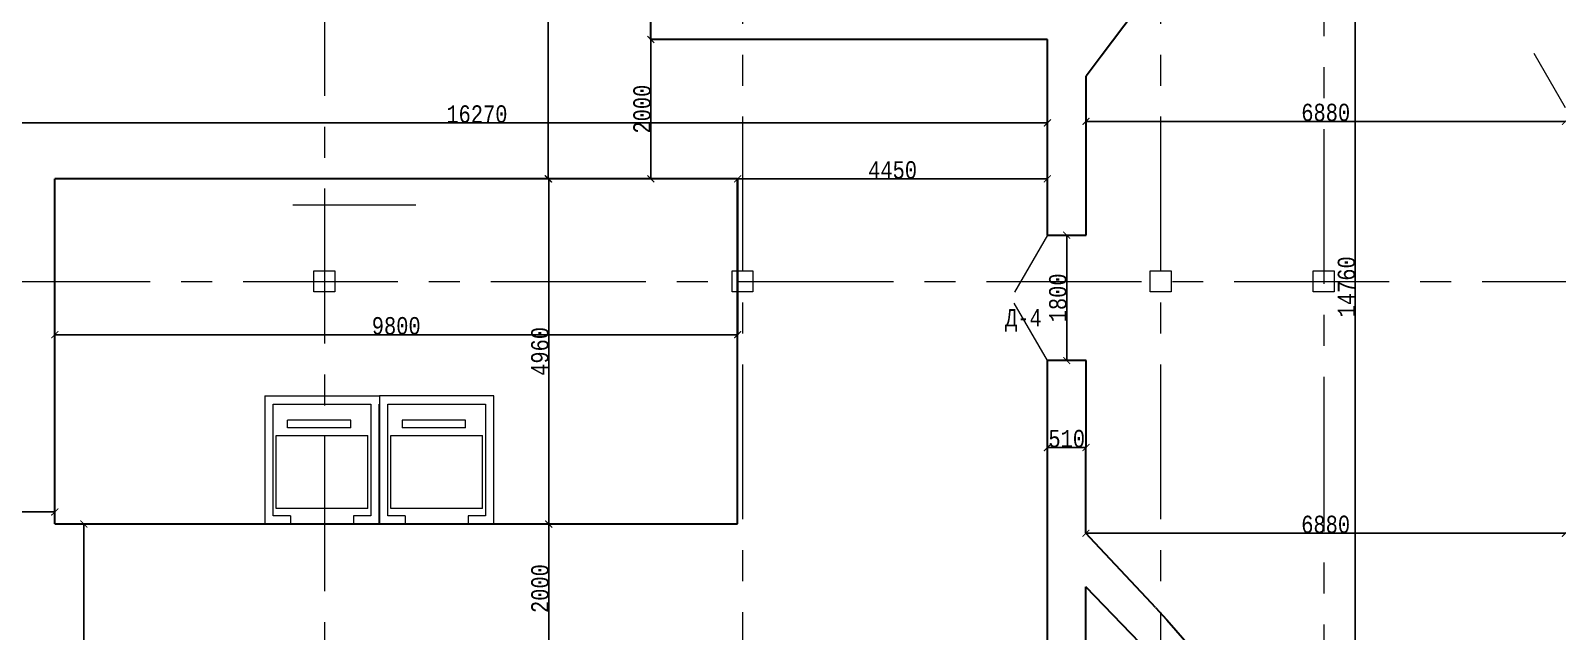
# Model space of a CAD drawing. Header units: millimetres. Extents: x -689206 to 4969298, y -1019800 to 703299.
# Drawn here: x 68225 to 90138, y -223200 to -214572 of the extents above; entities that cross this region are included whole.
import ezdxf

# ---------------------------------------------------------------- set-up
doc = ezdxf.new("R2010")
doc.units = ezdxf.units.MM
doc.linetypes.add('осеваяX2', pattern=[101.6, 63.5, -12.7, 12.7, -12.7])
for name, color, linetype, lineweight in [('несущие', 7, 'Continuous', 30), ('РАЗМЕРЫ', 7, 'Continuous', 9), ('стены', 7, 'Continuous', 20)]:
    doc.layers.add(name, color=color, linetype=linetype, lineweight=lineweight)
doc.styles.add('Аннотативный', font='isocteur.ttf', dxfattribs={"width": 0.7, "height": 250})
doc.dimstyles.new('Аннотативный', dxfattribs={"dimscale": 0, "dimtxt": 250, "dimasz": 100, "dimexe": 1.25, "dimexo": 0.625, "dimtad": 1, "dimdec": 0, "dimtxsty": 'Аннотативный', "dimblk": 'ARCHTICK', "dimcen": 2.5, "dimadec": 0, "dimazin": 0, "dimtfac": 1, "dimtdec": 0, "dimtmove": 0, "dimatfit": 3, "dimfxl": 1, "dimarcsym": 0})

# ---------------------------------------------------------------- blocks, each defined once
blk = doc.blocks.new('_ArchTick')
at = {"color": 0, "linetype": 'ByBlock', "const_width": 0.15}
blk.add_lwpolyline([(-0.5, -0.5), (0.5, 0.5)], dxfattribs=at)
blk = doc.blocks.new('*D2235')
at = {"layer": 'Defpoints', "color": 0, "lineweight": 15, "transparency": 16777216}
for p in [(83372, -215876), (90252, -215876), (90252, -215876)]:
    blk.add_point(p, dxfattribs=at)
at = {"layer": 'стены', "color": 0, "lineweight": -2, "transparency": 16777216}
for p, q in [((83372, -215875), (83372, -215875)), ((83372, -215876), (90252, -215876)), ((90252, -215875), (90252, -215875))]:
    blk.add_line(p, q, dxfattribs=at)
at = {"layer": 'стены', "color": 0, "lineweight": -2, "transparency": 16777216, "xscale": 100, "yscale": 100, "zscale": 100, "rotation": 180}
blk.add_blockref('_ArchTick', (83372, -215876), dxfattribs=at)
at = {"layer": 'стены', "color": 0, "lineweight": -2, "transparency": 16777216, "xscale": 100, "yscale": 100, "zscale": 100}
blk.add_blockref('_ArchTick', (90252, -215876), dxfattribs=at)
at = {"layer": 'стены', "color": 0, "lineweight": 5, "transparency": 16777216, "insert": (86812, -215750), "char_height": 250, "attachment_point": 5, "style": 'Аннотативный'}
blk.add_mtext('6880', dxfattribs=at)
blk = doc.blocks.new('*D2321')
at = {"layer": 'Defpoints', "color": 0, "linetype": 'ByBlock', "lineweight": 15, "transparency": 16777216}
for p in [(87236, -210874), (87236, -225629), (87236, -225629)]:
    blk.add_point(p, dxfattribs=at)
at = {"layer": 'РАЗМЕРЫ', "color": 0, "linetype": 'ByBlock', "lineweight": -2, "transparency": 16777216}
for p, q in [((87236, -210874), (87236, -225629)), ((87237, -210874), (87237, -210874)), ((87237, -225629), (87237, -225629))]:
    blk.add_line(p, q, dxfattribs=at)
at = {"layer": 'РАЗМЕРЫ', "color": 0, "linetype": 'ByBlock', "lineweight": -2, "transparency": 16777216, "xscale": 100, "yscale": 100, "zscale": 100}
for p, rotation in [((87236, -210874), 90), ((87236, -225629), 270)]:
    blk.add_blockref('_ArchTick', p, dxfattribs=dict(at, rotation=rotation))
at = {"layer": 'РАЗМЕРЫ', "color": 0, "linetype": 'ByBlock', "lineweight": 5, "transparency": 16777216, "insert": (87111, -218252), "char_height": 250, "attachment_point": 5, "rotation": 90, "style": 'Аннотативный'}
blk.add_mtext('14760', dxfattribs=at)
blk = doc.blocks.new('*D2391')
at = {"layer": 'Defpoints', "color": 0, "linetype": 'ByBlock', "lineweight": 15, "transparency": 16777216}
for p in [(83095, -217510), (83095, -217510), (83095, -219311)]:
    blk.add_point(p, dxfattribs=at)
at = {"layer": 'РАЗМЕРЫ', "color": 0, "linetype": 'ByBlock', "lineweight": -2, "transparency": 16777216}
for p, q in [((83095, -219311), (83095, -217510)), ((83096, -217510), (83096, -217510)), ((83096, -219311), (83096, -219311))]:
    blk.add_line(p, q, dxfattribs=at)
at = {"layer": 'РАЗМЕРЫ', "color": 0, "linetype": 'ByBlock', "lineweight": -2, "transparency": 16777216, "xscale": 100, "yscale": 100, "zscale": 100}
for p, rotation in [((83095, -217510), 90), ((83095, -219311), 270)]:
    blk.add_blockref('_ArchTick', p, dxfattribs=dict(at, rotation=rotation))
at = {"layer": 'РАЗМЕРЫ', "color": 0, "linetype": 'ByBlock', "lineweight": 5, "transparency": 16777216, "insert": (82969, -218410), "char_height": 250, "attachment_point": 5, "rotation": 90, "style": 'Аннотативный'}
blk.add_mtext('1800', dxfattribs=at)
blk = doc.blocks.new('*D2385')
at = {"layer": 'Defpoints', "color": 0, "linetype": 'ByBlock', "lineweight": 15, "transparency": 16777216}
for p in [(83370, -221789), (90252, -221789), (90252, -221789)]:
    blk.add_point(p, dxfattribs=at)
at = {"layer": 'РАЗМЕРЫ', "color": 0, "linetype": 'ByBlock', "lineweight": -2, "transparency": 16777216}
for p, q in [((83370, -221789), (83370, -221788)), ((83370, -221789), (90252, -221789)), ((90252, -221789), (90252, -221788))]:
    blk.add_line(p, q, dxfattribs=at)
at = {"layer": 'РАЗМЕРЫ', "color": 0, "linetype": 'ByBlock', "lineweight": -2, "transparency": 16777216, "xscale": 100, "yscale": 100, "zscale": 100, "rotation": 180}
blk.add_blockref('_ArchTick', (83370, -221789), dxfattribs=at)
at = {"layer": 'РАЗМЕРЫ', "color": 0, "linetype": 'ByBlock', "lineweight": -2, "transparency": 16777216, "xscale": 100, "yscale": 100, "zscale": 100}
blk.add_blockref('_ArchTick', (90252, -221789), dxfattribs=at)
at = {"layer": 'РАЗМЕРЫ', "color": 0, "linetype": 'ByBlock', "lineweight": 5, "transparency": 16777216, "insert": (86811, -221664), "char_height": 250, "attachment_point": 5, "style": 'Аннотативный'}
blk.add_mtext('6880', dxfattribs=at)
blk = doc.blocks.new('*D2376')
at = {"layer": 'Defpoints', "color": 0, "linetype": 'ByBlock', "lineweight": 15, "transparency": 16777216}
for p in [(68573, -216701), (78373, -216701), (68573, -218939)]:
    blk.add_point(p, dxfattribs=at)
at = {"layer": 'РАЗМЕРЫ', "color": 0, "linetype": 'ByBlock', "lineweight": -2, "transparency": 16777216}
for p, q in [((68573, -216701), (68573, -218940)), ((78373, -216701), (78373, -218940)), ((78373, -218939), (68573, -218939))]:
    blk.add_line(p, q, dxfattribs=at)
at = {"layer": 'РАЗМЕРЫ', "color": 0, "linetype": 'ByBlock', "lineweight": -2, "transparency": 16777216, "xscale": 100, "yscale": 100, "zscale": 100, "rotation": 180}
blk.add_blockref('_ArchTick', (68573, -218939), dxfattribs=at)
at = {"layer": 'РАЗМЕРЫ', "color": 0, "linetype": 'ByBlock', "lineweight": -2, "transparency": 16777216, "xscale": 100, "yscale": 100, "zscale": 100}
blk.add_blockref('_ArchTick', (78373, -218939), dxfattribs=at)
at = {"layer": 'РАЗМЕРЫ', "color": 0, "linetype": 'ByBlock', "lineweight": 5, "transparency": 16777216, "insert": (73473, -218813), "char_height": 250, "attachment_point": 5, "style": 'Аннотативный'}
blk.add_mtext('9800', dxfattribs=at)
blk = doc.blocks.new('*D2334')
at = {"layer": 'Defpoints', "color": 0, "linetype": 'ByBlock', "lineweight": 15, "transparency": 16777216}
for p in [(75654, -209522), (75654, -216701), (75654, -216701)]:
    blk.add_point(p, dxfattribs=at)
at = {"layer": 'РАЗМЕРЫ', "color": 0, "linetype": 'ByBlock', "lineweight": -2, "transparency": 16777216}
for p, q in [((75654, -209522), (75655, -209522)), ((75654, -209522), (75654, -216701)), ((75654, -216701), (75655, -216701))]:
    blk.add_line(p, q, dxfattribs=at)
at = {"layer": 'РАЗМЕРЫ', "color": 0, "linetype": 'ByBlock', "lineweight": -2, "transparency": 16777216, "xscale": 100, "yscale": 100, "zscale": 100}
for p, rotation in [((75654, -209522), 90), ((75654, -216701), 270)]:
    blk.add_blockref('_ArchTick', p, dxfattribs=dict(at, rotation=rotation))
at = {"layer": 'РАЗМЕРЫ', "color": 0, "linetype": 'ByBlock', "lineweight": 5, "transparency": 16777216, "insert": (75528, -213111), "char_height": 250, "attachment_point": 5, "rotation": 90, "style": 'Аннотативный'}
blk.add_mtext('7690', dxfattribs=at)
blk = doc.blocks.new('*D2335')
at = {"layer": 'Defpoints', "color": 0, "linetype": 'ByBlock', "lineweight": 15, "transparency": 16777216}
for p in [(66573, -221484), (68573, -221484), (68573, -221484)]:
    blk.add_point(p, dxfattribs=at)
at = {"layer": 'РАЗМЕРЫ', "color": 0, "linetype": 'ByBlock', "lineweight": -2, "transparency": 16777216}
for p, q in [((66573, -221483), (66573, -221483)), ((66573, -221484), (68573, -221484)), ((68573, -221483), (68573, -221483))]:
    blk.add_line(p, q, dxfattribs=at)
at = {"layer": 'РАЗМЕРЫ', "color": 0, "linetype": 'ByBlock', "lineweight": -2, "transparency": 16777216, "xscale": 100, "yscale": 100, "zscale": 100, "rotation": 180}
blk.add_blockref('_ArchTick', (66573, -221484), dxfattribs=at)
at = {"layer": 'РАЗМЕРЫ', "color": 0, "linetype": 'ByBlock', "lineweight": -2, "transparency": 16777216, "xscale": 100, "yscale": 100, "zscale": 100}
blk.add_blockref('_ArchTick', (68573, -221484), dxfattribs=at)
at = {"layer": 'РАЗМЕРЫ', "color": 0, "linetype": 'ByBlock', "lineweight": 5, "transparency": 16777216, "insert": (67573, -221358), "char_height": 250, "attachment_point": 5, "style": 'Аннотативный'}
blk.add_mtext('2000', dxfattribs=at)
blk = doc.blocks.new('*D2336')
at = {"layer": 'Defpoints', "color": 0, "linetype": 'ByBlock', "lineweight": 15, "transparency": 16777216}
for p in [(77127, -214701), (77127, -216701), (77127, -216701)]:
    blk.add_point(p, dxfattribs=at)
at = {"layer": 'РАЗМЕРЫ', "color": 0, "linetype": 'ByBlock', "lineweight": -2, "transparency": 16777216}
for p, q in [((77127, -214701), (77127, -216701)), ((77128, -214701), (77129, -214701)), ((77128, -216701), (77129, -216701))]:
    blk.add_line(p, q, dxfattribs=at)
at = {"layer": 'РАЗМЕРЫ', "color": 0, "linetype": 'ByBlock', "lineweight": -2, "transparency": 16777216, "xscale": 100, "yscale": 100, "zscale": 100}
for p, rotation in [((77127, -214701), 90), ((77127, -216701), 270)]:
    blk.add_blockref('_ArchTick', p, dxfattribs=dict(at, rotation=rotation))
at = {"layer": 'РАЗМЕРЫ', "color": 0, "linetype": 'ByBlock', "lineweight": 5, "transparency": 16777216, "insert": (77002, -215701), "char_height": 250, "attachment_point": 5, "rotation": 90, "style": 'Аннотативный'}
blk.add_mtext('2000', dxfattribs=at)
blk = doc.blocks.new('*D2337')
at = {"layer": 'Defpoints', "color": 0, "linetype": 'ByBlock', "lineweight": 15, "transparency": 16777216}
for p in [(75653, -216701), (75656, -221658), (75661, -221658)]:
    blk.add_point(p, dxfattribs=at)
at = {"layer": 'РАЗМЕРЫ', "color": 0, "linetype": 'ByBlock', "lineweight": -2, "transparency": 16777216}
for p, q in [((75653, -216701), (75663, -216701)), ((75661, -216701), (75661, -221658)), ((75656, -221658), (75663, -221658))]:
    blk.add_line(p, q, dxfattribs=at)
at = {"layer": 'РАЗМЕРЫ', "color": 0, "linetype": 'ByBlock', "lineweight": -2, "transparency": 16777216, "xscale": 100, "yscale": 100, "zscale": 100}
for p, rotation in [((75661, -216701), 90), ((75661, -221658), 270)]:
    blk.add_blockref('_ArchTick', p, dxfattribs=dict(at, rotation=rotation))
at = {"layer": 'РАЗМЕРЫ', "color": 0, "linetype": 'ByBlock', "lineweight": 5, "transparency": 16777216, "insert": (75536, -219179), "char_height": 250, "attachment_point": 5, "rotation": 90, "style": 'Аннотативный'}
blk.add_mtext('4960', dxfattribs=at)
blk = doc.blocks.new('*D2338')
at = {"layer": 'Defpoints', "color": 0, "linetype": 'ByBlock', "lineweight": 15, "transparency": 16777216}
for p in [(75656, -221658), (75663, -223510), (76274, -223510)]:
    blk.add_point(p, dxfattribs=at)
at = {"layer": 'РАЗМЕРЫ', "color": 0, "linetype": 'ByBlock', "lineweight": -2, "transparency": 16777216}
for p, q in [((75656, -221658), (75664, -221658)), ((75663, -221658), (75663, -223510)), ((76273, -223510), (75661, -223510))]:
    blk.add_line(p, q, dxfattribs=at)
at = {"layer": 'РАЗМЕРЫ', "color": 0, "linetype": 'ByBlock', "lineweight": -2, "transparency": 16777216, "xscale": 100, "yscale": 100, "zscale": 100}
for p, rotation in [((75663, -221658), 90), ((75663, -223510), 270)]:
    blk.add_blockref('_ArchTick', p, dxfattribs=dict(at, rotation=rotation))
at = {"layer": 'РАЗМЕРЫ', "color": 0, "linetype": 'ByBlock', "lineweight": 5, "transparency": 16777216, "insert": (75537, -222584), "char_height": 250, "attachment_point": 5, "rotation": 90, "style": 'Аннотативный'}
blk.add_mtext('2000', dxfattribs=at)
blk = doc.blocks.new('*D2444')
at = {"layer": 'Defpoints', "color": 0, "linetype": 'ByBlock', "lineweight": 15, "ltscale": 35, "transparency": 16777216}
for p in [(82818, -220349), (83372, -220349), (82818, -220559)]:
    blk.add_point(p, dxfattribs=at)
at = {"layer": 'РАЗМЕРЫ', "color": 0, "linetype": 'ByBlock', "lineweight": -2, "ltscale": 35, "transparency": 16777216}
for p, q in [((82818, -220349), (82818, -220560)), ((83372, -220349), (83372, -220560)), ((83372, -220559), (82818, -220559))]:
    blk.add_line(p, q, dxfattribs=at)
at = {"layer": 'РАЗМЕРЫ', "color": 0, "linetype": 'ByBlock', "lineweight": -2, "ltscale": 35, "transparency": 16777216, "xscale": 100, "yscale": 100, "zscale": 100, "rotation": 180}
blk.add_blockref('_ArchTick', (82818, -220559), dxfattribs=at)
at = {"layer": 'РАЗМЕРЫ', "color": 0, "linetype": 'ByBlock', "lineweight": -2, "ltscale": 35, "transparency": 16777216, "xscale": 100, "yscale": 100, "zscale": 100}
blk.add_blockref('_ArchTick', (83372, -220559), dxfattribs=at)
at = {"layer": 'РАЗМЕРЫ', "color": 0, "linetype": 'ByBlock', "lineweight": 5, "ltscale": 35, "transparency": 16777216, "insert": (83095, -220433), "char_height": 250, "attachment_point": 5, "style": 'Аннотативный'}
blk.add_mtext('510', dxfattribs=at)
blk = doc.blocks.new('*D2449')
at = {"layer": 'Defpoints', "color": 0, "linetype": 'ByBlock', "lineweight": 15, "ltscale": 35, "transparency": 16777216}
for p in [(66443, -214701), (82818, -214701), (66443, -215899)]:
    blk.add_point(p, dxfattribs=at)
at = {"layer": 'РАЗМЕРЫ', "color": 0, "linetype": 'ByBlock', "lineweight": -2, "ltscale": 35, "transparency": 16777216}
for p, q in [((66443, -214701), (66443, -215900)), ((82818, -214701), (82818, -215900)), ((82818, -215899), (66443, -215899))]:
    blk.add_line(p, q, dxfattribs=at)
at = {"layer": 'РАЗМЕРЫ', "color": 0, "linetype": 'ByBlock', "lineweight": -2, "ltscale": 35, "transparency": 16777216, "xscale": 100, "yscale": 100, "zscale": 100, "rotation": 180}
blk.add_blockref('_ArchTick', (66443, -215899), dxfattribs=at)
at = {"layer": 'РАЗМЕРЫ', "color": 0, "linetype": 'ByBlock', "lineweight": -2, "ltscale": 35, "transparency": 16777216, "xscale": 100, "yscale": 100, "zscale": 100}
blk.add_blockref('_ArchTick', (82818, -215899), dxfattribs=at)
at = {"layer": 'РАЗМЕРЫ', "color": 0, "linetype": 'ByBlock', "lineweight": 5, "ltscale": 35, "transparency": 16777216, "insert": (74631, -215773), "char_height": 250, "attachment_point": 5, "style": 'Аннотативный'}
blk.add_mtext('16270', dxfattribs=at)
blk = doc.blocks.new('*D2450')
at = {"layer": 'Defpoints', "color": 0, "linetype": 'ByBlock', "lineweight": 15, "ltscale": 35, "transparency": 16777216}
for p in [(78373, -216701), (82818, -216701), (82818, -216701)]:
    blk.add_point(p, dxfattribs=at)
at = {"layer": 'РАЗМЕРЫ', "color": 0, "linetype": 'ByBlock', "lineweight": -2, "ltscale": 35, "transparency": 16777216}
for p, q in [((78373, -216700), (78373, -216699)), ((78373, -216701), (82818, -216701)), ((82818, -216700), (82818, -216699))]:
    blk.add_line(p, q, dxfattribs=at)
at = {"layer": 'РАЗМЕРЫ', "color": 0, "linetype": 'ByBlock', "lineweight": -2, "ltscale": 35, "transparency": 16777216, "xscale": 100, "yscale": 100, "zscale": 100, "rotation": 180}
blk.add_blockref('_ArchTick', (78373, -216701), dxfattribs=at)
at = {"layer": 'РАЗМЕРЫ', "color": 0, "linetype": 'ByBlock', "lineweight": -2, "ltscale": 35, "transparency": 16777216, "xscale": 100, "yscale": 100, "zscale": 100}
blk.add_blockref('_ArchTick', (82818, -216701), dxfattribs=at)
at = {"layer": 'РАЗМЕРЫ', "color": 0, "linetype": 'ByBlock', "lineweight": 5, "ltscale": 35, "transparency": 16777216, "insert": (80596, -216575), "char_height": 250, "attachment_point": 5, "style": 'Аннотативный'}
blk.add_mtext('4450', dxfattribs=at)
blk = doc.blocks.new('*D2451')
at = {"layer": 'Defpoints', "color": 0, "linetype": 'ByBlock', "lineweight": 15, "ltscale": 35, "transparency": 16777216}
for p in [(68573, -221656), (68573, -226906), (68990, -226906)]:
    blk.add_point(p, dxfattribs=at)
at = {"layer": 'РАЗМЕРЫ', "color": 0, "linetype": 'ByBlock', "lineweight": -2, "ltscale": 35, "transparency": 16777216}
for p, q in [((68573, -221656), (68991, -221656)), ((68990, -221656), (68990, -226906)), ((68573, -226906), (68991, -226906))]:
    blk.add_line(p, q, dxfattribs=at)
at = {"layer": 'РАЗМЕРЫ', "color": 0, "linetype": 'ByBlock', "lineweight": -2, "ltscale": 35, "transparency": 16777216, "xscale": 100, "yscale": 100, "zscale": 100}
for p, rotation in [((68990, -221656), 90), ((68990, -226906), 270)]:
    blk.add_blockref('_ArchTick', p, dxfattribs=dict(at, rotation=rotation))
at = {"layer": 'РАЗМЕРЫ', "color": 0, "linetype": 'ByBlock', "lineweight": 5, "ltscale": 35, "transparency": 16777216, "insert": (68864, -224281), "char_height": 250, "attachment_point": 5, "rotation": 90, "style": 'Аннотативный'}
blk.add_mtext('5250', dxfattribs=at)

msp = doc.modelspace()

# ---------------------------------------------------------------- linework, layer by layer
at = {"layer": 'несущие', "color": 18, "linetype": 'ByBlock', "lineweight": 30, "true_color": 0x000000}
msp.add_line((84367.6, -222855.1), (84311.2, -222794.8), dxfattribs=at)
at = {"layer": 'РАЗМЕРЫ', "linetype": 'ByBlock', "lineweight": 30}
for p, q in [((84404.7, -213857), (83588.2, -214941)), ((77127.3, -214700.5), (77127.3, -214320.5)), ((82816.8, -214700.5), (77127.3, -214700.5)), ((82816.8, -214700.5), (82818.3, -214700.5)), ((83588.2, -214941), (83371.8, -215228.3)), ((68572.7, -221656.1), (68572.7, -216700.5)), ((78372.8, -216700.5), (68572.7, -216700.5)), ((78372.8, -221656.1), (78372.8, -216700.5)), ((83371.1, -221790.3), (83371.8, -219310.5)), ((68572.7, -221656.1), (76697.7, -221656.1)), ((76697.7, -221656.1), (78372.8, -221656.1)), ((83500, -221926.3), (83370.1, -221789.2)), ((84311.2, -222794.8), (83500, -221926.3)), ((83370.1, -225493), (83370.9, -222558.8)), ((84149.7, -223368.8), (83370.9, -222558.8))]:
    msp.add_line(p, q, dxfattribs=at)
at = {"layer": 'РАЗМЕРЫ', "linetype": 'ByBlock', "lineweight": 20}
for p, q in [((75275.6, -216700.5), (73755.6, -216700.5)), ((72110, -217080.5), (71990, -217080.5)), ((73630, -217080.5), (72110, -217080.5)), ((73755.6, -217080.5), (73635.6, -217080.5))]:
    msp.add_line(p, q, dxfattribs=at)
at = {"layer": 'РАЗМЕРЫ', "linetype": 'ByBlock', "lineweight": 13}
for p, q in [((71588, -219817.9), (71588, -221657.9)), ((71588, -219817.9), (73233.6, -219817.9)), ((73228, -221657.9), (73228, -219937.9)), ((73233.6, -219817.9), (73233.6, -221657.9)), ((74873.6, -219817.9), (73233.6, -219817.9)), ((74873.6, -219937.9), (74873.6, -219817.9)), ((74873.6, -221657.9), (74873.6, -219937.9)), ((71914, -220277.9), (71914, -220167.9)), ((72820, -220277.9), (72820, -220167.9)), ((74465.6, -220277.9), (74465.6, -220167.9))]:
    msp.add_line(p, q, dxfattribs=at)
at = {"layer": 'РАЗМЕРЫ', "lineweight": 30}
for p, q in [((84367.6, -222855.1), (84531.5, -223030.7)), ((84531.5, -223030.7), (86799, -225629.3))]:
    msp.add_line(p, q, dxfattribs=at)
at = {"layer": 'стены', "linetype": 'осеваяX2', "lineweight": 5, "ltscale": 35}
for p, q in [((78442.7, -198028.6), (78442.7, -243631.8)), ((84442.7, -198028.6), (84442.7, -241531.8)), ((86782.8, -198206.7), (86782.8, -243631.8)), ((72442.7, -206174.1), (72442.7, -243631.8)), ((46383.8, -218174.1), (108442.7, -218174.1))]:
    msp.add_line(p, q, dxfattribs=at)
at = {"layer": 'стены', "lineweight": 30}
for p, q in [((82818.3, -217510.2), (82818.3, -214700.5)), ((83371.8, -217510.2), (83371.8, -215228.3)), ((82818.3, -217510.2), (83371.8, -217510.2)), ((82818.3, -225450), (82818.3, -219310.6)), ((83371.8, -219310.6), (82818.3, -219310.6))]:
    msp.add_line(p, q, dxfattribs=at)
at = {"layer": 'стены', "lineweight": 9}
for p, q in [((90252.1, -215682.1), (89802, -214902.5)), ((82818.3, -217510.2), (82344.5, -218330.8)), ((82818.3, -219310.6), (82343, -218487.4))]:
    msp.add_line(p, q, dxfattribs=at)
at = {"layer": 'стены', "color": 18, "lineweight": 13, "true_color": 0x000000}
for p, q in [((71708, -221537.9), (71708, -219937.9)), ((71708, -219937.9), (73108, -219937.9)), ((73108, -219937.9), (73108, -221537.9)), ((73353.6, -221537.9), (73353.6, -219937.9)), ((73353.6, -219937.9), (74753.6, -219937.9)), ((74753.6, -219937.9), (74753.6, -221537.9)), ((72820, -220167.9), (71914, -220167.9)), ((74465.6, -220167.9), (73559.6, -220167.9)), ((73559.6, -220167.9), (73559.6, -220277.9)), ((71750, -221434.9), (71750, -220387.9)), ((71750, -220387.9), (73066, -220387.9)), ((72820, -220277.9), (71914, -220277.9)), ((73066, -221434.9), (73066, -220387.9)), ((73395.6, -221434.9), (73395.6, -220387.9)), ((73395.6, -220387.9), (74711.6, -220387.9)), ((74465.6, -220277.9), (73559.6, -220277.9)), ((74465.6, -220277.9), (74263.2, -220277.9)), ((74711.6, -221434.9), (74711.6, -220387.9)), ((73066, -221434.9), (71750, -221434.9)), ((74711.6, -221434.9), (73395.6, -221434.9)), ((71958, -221537.9), (71708, -221537.9)), ((71958, -221537.9), (71958, -221657.9)), ((73108, -221537.9), (72858, -221537.9)), ((72858, -221537.9), (72858, -221657.9)), ((73108, -221537.9), (73066, -221537.9)), ((73603.6, -221537.9), (73353.6, -221537.9)), ((73603.6, -221537.9), (73603.6, -221657.9)), ((74753.6, -221537.9), (74503.6, -221537.9)), ((74503.6, -221537.9), (74503.6, -221657.9)), ((74753.6, -221537.9), (74711.6, -221537.9))]:
    msp.add_line(p, q, dxfattribs=at)
at = {"layer": 'стены', "color": 18, "lineweight": 25, "true_color": 0x000000}
msp.add_line((75655.6, -221657.9), (75285.6, -221657.9), dxfattribs=at)
at = {"layer": 'стены', "lineweight": 20}
for points in [[(72292.7, -218024.1), (72592.7, -218024.1), (72592.7, -218324.1), (72292.7, -218324.1)], [(78292.7, -218024.1), (78592.7, -218024.1), (78592.7, -218324.1), (78292.7, -218324.1)], [(84292.7, -218024.1), (84592.7, -218024.1), (84592.7, -218324.1), (84292.7, -218324.1)], [(86632.8, -218024.1), (86932.8, -218024.1), (86932.8, -218324.1), (86632.8, -218324.1)]]:
    msp.add_lwpolyline(points, close=True, dxfattribs=at)

# ---------------------------------------------------------------- texts
at = {"layer": 'РАЗМЕРЫ', "lineweight": 20, "ltscale": 150, "insert": (82210, -218571.2), "char_height": 250, "width": 922.913, "attachment_point": 1, "style": 'Аннотативный'}
msp.add_mtext('Д-4', dxfattribs=at)

# ---------------------------------------------------------------- dimensions: what is measured, and where the dimension line sits
at = {"layer": 'РАЗМЕРЫ', "linetype": 'ByBlock', "lineweight": 5}
for base, p1, p2, text, picture, middle in [((75653.8, -216700.5), (75653.8, -209521.5), (75653.8, -216700.5), '7690', '*D2334', (75528.2, -213111)), ((75661.4, -221657.9), (75652.5, -216700.5), (75655.6, -221657.9), '4960', '*D2337', (75535.7, -219179.2)), ((75662.6, -223510.4), (75655.6, -221657.9), (76274, -223510.4), '2000', '*D2338', (75537, -222584.1))]:
    dim = msp.add_linear_dim(base=base, p1=p1, p2=p2, angle=90, text=text, dimstyle='Аннотативный', dxfattribs=at)
    dim.commit()
    dim.dimension.update_dxf_attribs({"geometry": picture, "text_midpoint": middle})
at = {"layer": 'РАЗМЕРЫ', "color": 18, "linetype": 'ByBlock', "lineweight": 5, "true_color": 0x000000}
dim = msp.add_linear_dim(base=(87236.1, -225629.3), p1=(87236.1, -210874.1), p2=(87236.1, -225629.3), angle=90, text='14760', dimstyle='Аннотативный', dxfattribs=at)
dim.commit()
dim.dimension.update_dxf_attribs({"geometry": '*D2321', "text_midpoint": (87110.5, -218251.7)})
at = {"layer": 'РАЗМЕРЫ', "linetype": 'ByBlock', "lineweight": 5, "ltscale": 35}
for p1, p2, distance, text, picture, middle in [((82818.3, -214700.5), (66442.7, -214700.5), 1198.2, '16270', '*D2449', (74630.5, -215773.1)), ((83371.5, -220348.8), (82818.3, -220348.8), 210, '510', '*D2444', (83094.9, -220433.1))]:
    dim = msp.add_aligned_dim(p1=p1, p2=p2, distance=distance, text=text, dimstyle='Аннотативный', dxfattribs=at)
    dim.commit()
    dim.dimension.update_dxf_attribs({"geometry": picture, "text_midpoint": middle})
at = {"layer": 'РАЗМЕРЫ', "linetype": 'ByBlock', "lineweight": 5}
dim = msp.add_linear_dim(base=(77127.3, -216700.5), p1=(77127.3, -214700.5), p2=(77127.3, -216700.5), angle=90, dimstyle='Аннотативный', dxfattribs=at)
dim.commit()
dim.dimension.update_dxf_attribs({"geometry": '*D2336', "text_midpoint": (77001.7, -215700.5)})
at = {"layer": 'РАЗМЕРЫ', "linetype": 'ByBlock', "lineweight": 5, "ltscale": 35}
dim = msp.add_linear_dim(base=(82818.3, -216700.5), p1=(78372.8, -216700.5), p2=(82818.3, -216700.5), text='4450', dimstyle='Аннотативный', dxfattribs=at)
dim.commit()
dim.dimension.update_dxf_attribs({"geometry": '*D2450', "text_midpoint": (80595.6, -216574.9)})
at = {"layer": 'РАЗМЕРЫ', "linetype": 'ByBlock', "lineweight": 5}
for base, p1, p2, picture, middle in [((68572.7, -218938.9), (78372.8, -216700.5), (68572.7, -216700.5), '*D2376', (73472.8, -218813.3)), ((68572.7, -221484.1), (66572.7, -221484.1), (68572.7, -221484.1), '*D2335', (67572.7, -221358.5))]:
    dim = msp.add_linear_dim(base=base, p1=p1, p2=p2, dimstyle='Аннотативный', dxfattribs=at)
    dim.commit()
    dim.dimension.update_dxf_attribs({"geometry": picture, "text_midpoint": middle})
at = {"layer": 'РАЗМЕРЫ', "color": 18, "linetype": 'ByBlock', "lineweight": 5, "true_color": 0x000000}
dim = msp.add_aligned_dim(p1=(83095.1, -219310.6), p2=(83095.1, -217510.2), distance=0, dimstyle='Аннотативный', dxfattribs=at)
dim.commit()
dim.dimension.update_dxf_attribs({"geometry": '*D2391', "text_midpoint": (82969.4, -218410.4)})
at = {"layer": 'РАЗМЕРЫ', "linetype": 'ByBlock', "lineweight": 5}
dim = msp.add_linear_dim(base=(90252.1, -221789.2), p1=(83370.1, -221789.2), p2=(90252.1, -221789.2), text='6880', dimstyle='Аннотативный', dxfattribs=at)
dim.commit()
dim.dimension.update_dxf_attribs({"geometry": '*D2385', "text_midpoint": (86811.1, -221663.6)})
at = {"layer": 'РАЗМЕРЫ', "linetype": 'ByBlock', "lineweight": 5, "ltscale": 35}
dim = msp.add_linear_dim(base=(68990, -226906.1), p1=(68572.7, -221656.1), p2=(68572.7, -226906.1), angle=90, dimstyle='Аннотативный', dxfattribs=at)
dim.commit()
dim.dimension.update_dxf_attribs({"geometry": '*D2451', "text_midpoint": (68864.4, -224281.1)})
at = {"layer": 'стены', "lineweight": 5}
dim = msp.add_aligned_dim(p1=(83371.8, -215876), p2=(90252.1, -215876), distance=0, dimstyle='Аннотативный', dxfattribs=at)
dim.commit()
dim.dimension.update_dxf_attribs({"geometry": '*D2235', "text_midpoint": (86812, -215750.4)})

doc.saveas('drawing.dxf')
